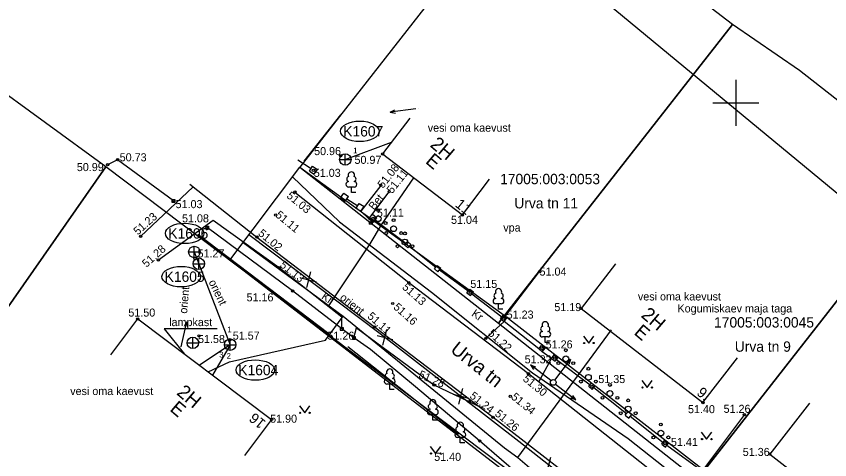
# Model space of a CAD drawing. Extents: x 640535 to 641271, y 6455287 to 6455891.
# Drawn here: x 640987.3 to 641058.2, y 6455818.9 to 6455857.5 of the extents above; entities that cross this region are included whole.
import ezdxf

# ---------------------------------------------------------------- set-up
doc = ezdxf.new("R2010")
doc.units = 0
for name, color, linetype in [('ABIJOONIS', 7, 'Continuous'), ('AED', 7, 'Continuous'), ('HALJASTUS', 7, 'Continuous'), ('HOONE', 7, 'Continuous'), ('KAEVU_NR', 7, 'Continuous'), ('KKAEV', 7, 'Continuous'), ('KORGUS', 7, 'Continuous'), ('KTRASS', 7, 'Continuous'), ('MOOTPIIR', 7, 'Continuous'), ('MPKAABEL', 7, 'Continuous'), ('MPOHULIIN', 7, 'Continuous'), ('PIIR', 7, 'Continuous'), ('POST', 7, 'Continuous'), ('PUU', 7, 'Continuous'), ('SITRASS', 7, 'Continuous'), ('TEE', 7, 'Continuous'), ('TORU_NR', 7, 'Continuous'), ('VKAEV', 7, 'Continuous'), ('VORK', 7, 'Continuous'), ('VORMISTUS', 7, 'Continuous')]:
    doc.layers.add(name, color=color, linetype=linetype)

msp = doc.modelspace()

# ---------------------------------------------------------------- linework, layer by layer
at = {"layer": 'ABIJOONIS'}
msp.add_lwpolyline([(641004.832, 6455830.323), (641000.227, 6455830.323), (641001.987, 6455828.13)], dxfattribs=at)
at = {"layer": 'AED'}
for p, q in [((641012.401, 6455844.901), (641015.601, 6455848.959)), ((640996.163, 6455845.035), (640995.301, 6455844.599)), ((641001.024, 6455841.467), (640996.163, 6455845.035)), ((641011.858, 6455845.018), (641013.01, 6455844.264)), ((641012.873, 6455844.057), (641013.149, 6455844.474)), ((641013.149, 6455844.474), (641013.566, 6455844.198)), ((641012.873, 6455844.057), (641013.29, 6455843.781)), ((641013.29, 6455843.781), (641013.566, 6455844.198)), ((641000.899, 6455841.592), (641000.899, 6455841.342)), ((641000.899, 6455841.592), (641001.149, 6455841.592)), ((641001.149, 6455841.592), (641001.149, 6455841.342)), ((641015.576, 6455841.72), (641015.858, 6455842.133)), ((641015.576, 6455841.72), (641015.99, 6455841.438)), ((641015.858, 6455842.133), (641016.271, 6455841.851)), ((641015.99, 6455841.438), (641016.271, 6455841.851)), ((641016.133, 6455841.649), (641017.076, 6455841.032)), ((641000.899, 6455841.342), (641001.149, 6455841.342)), ((641016.939, 6455840.826), (641017.216, 6455841.242)), ((641017.216, 6455841.242), (641017.632, 6455840.965)), ((641017.355, 6455840.549), (641017.632, 6455840.965)), ((641016.939, 6455840.826), (641017.355, 6455840.549)), ((641018.056, 6455839.888), (641018.352, 6455840.292)), ((641018.352, 6455840.292), (641018.755, 6455839.996)), ((641018.056, 6455839.888), (641018.46, 6455839.593)), ((641018.46, 6455839.593), (641018.755, 6455839.996)), ((641018.605, 6455839.791), (641021.267, 6455837.765)), ((641003.839, 6455839.257), (641003.839, 6455839.007)), ((641003.839, 6455839.257), (641004.089, 6455839.257)), ((641003.839, 6455839.007), (641004.089, 6455839.007)), ((641011.411, 6455833.623), (641003.964, 6455839.132)), ((641004.089, 6455839.257), (641004.089, 6455839.007)), ((641021.145, 6455837.618), (641021.401, 6455837.925)), ((641021.145, 6455837.618), (641021.452, 6455837.362)), ((641021.401, 6455837.925), (641021.708, 6455837.669)), ((641021.452, 6455837.362), (641021.708, 6455837.669)), ((641021.583, 6455837.518), (641023.88, 6455835.685)), ((641023.755, 6455835.533), (641024.008, 6455835.842)), ((641023.755, 6455835.533), (641024.064, 6455835.279)), ((641024.008, 6455835.842), (641024.318, 6455835.588)), ((641024.064, 6455835.279), (641024.318, 6455835.588)), ((641024.199, 6455835.443), (641026.71, 6455833.621)), ((641029.927, 6455831.397), (641032.916, 6455835.297)), ((641015.681, 6455830.325), (641011.411, 6455833.623)), ((641026.591, 6455833.467), (641026.835, 6455833.784)), ((641026.591, 6455833.467), (641026.909, 6455833.223)), ((641026.835, 6455833.784), (641027.152, 6455833.541)), ((641026.909, 6455833.223), (641027.152, 6455833.541)), ((641027.03, 6455833.382), (641029.641, 6455831.365)), ((641029.52, 6455831.202), (641029.759, 6455831.523)), ((641029.52, 6455831.202), (641029.84, 6455830.963)), ((641029.759, 6455831.523), (641030.079, 6455831.283)), ((641029.84, 6455830.963), (641030.079, 6455831.283)), ((641015.556, 6455830.45), (641015.556, 6455830.2)), ((641015.556, 6455830.45), (641015.806, 6455830.45)), ((641015.806, 6455830.45), (641015.806, 6455830.2)), ((641015.556, 6455830.2), (641015.806, 6455830.2)), ((641016.612, 6455829.664), (641016.612, 6455829.414)), ((641016.612, 6455829.664), (641016.862, 6455829.664)), ((641016.862, 6455829.664), (641016.862, 6455829.414)), ((641016.612, 6455829.414), (641016.862, 6455829.414)), ((641018.182, 6455828.532), (641016.737, 6455829.539)), ((641032.841, 6455828.571), (641033.09, 6455828.884)), ((641033.09, 6455828.884), (641033.403, 6455828.635)), ((641022.105, 6455825.284), (641018.182, 6455828.532)), ((641032.841, 6455828.571), (641033.154, 6455828.322)), ((641033.154, 6455828.322), (641033.403, 6455828.635)), ((641033.948, 6455827.742), (641034.195, 6455828.056)), ((641033.948, 6455827.742), (641034.262, 6455827.495)), ((641034.195, 6455828.056), (641034.509, 6455827.809)), ((641034.262, 6455827.495), (641034.509, 6455827.809)), ((641034.388, 6455827.655), (641037.316, 6455825.447)), ((641037.195, 6455825.298), (641037.447, 6455825.608)), ((641037.195, 6455825.298), (641037.505, 6455825.045)), ((641037.447, 6455825.608), (641037.757, 6455825.356)), ((641037.505, 6455825.045), (641037.757, 6455825.356)), ((641027.691, 6455820.571), (641022.105, 6455825.284)), ((641037.634, 6455825.203), (641040.499, 6455822.96)), ((641040.375, 6455822.811), (641040.63, 6455823.119)), ((641040.375, 6455822.811), (641040.683, 6455822.555)), ((641040.63, 6455823.119), (641040.938, 6455822.863)), ((641040.683, 6455822.555), (641040.938, 6455822.863)), ((641040.814, 6455822.713), (641043.684, 6455820.439)), ((641050.753, 6455822.86), (641047.201, 6455818.097)), ((641033.057, 6455815.948), (641027.691, 6455820.571)), ((641043.56, 6455820.281), (641043.807, 6455820.596)), ((641043.807, 6455820.596), (641044.122, 6455820.348)), ((641043.875, 6455820.034), (641044.122, 6455820.348)), ((641043.56, 6455820.281), (641043.875, 6455820.034)), ((641044.002, 6455820.197), (641046.992, 6455818.007))]:
    msp.add_line(p, q, dxfattribs=at)
at = {"layer": 'HALJASTUS'}
for p, q in [((641003.144, 6455838.572), (641014.566, 6455829.921)), ((641036.734, 6455829.694), (641037.197, 6455829.088)), ((641037.197, 6455829.088), (641037.643, 6455829.694)), ((641016.223, 6455828.781), (641025.869, 6455821.165)), ((641041.82, 6455825.822), (641042.283, 6455825.215)), ((641042.283, 6455825.215), (641042.729, 6455825.822)), ((641011.999, 6455823.621), (641012.463, 6455823.014)), ((641012.463, 6455823.014), (641012.908, 6455823.621)), ((641047.002, 6455821.333), (641047.466, 6455820.726)), ((641047.466, 6455820.726), (641047.911, 6455821.333)), ((641023.397, 6455820.077), (641023.86, 6455819.471)), ((641023.86, 6455819.471), (641024.306, 6455820.077))]:
    msp.add_line(p, q, dxfattribs=at)
for centre in [(641036.796, 6455829.088), (641037.625, 6455829.088), (641041.882, 6455825.215), (641042.711, 6455825.215), (641012.062, 6455823.014), (641012.89, 6455823.014), (641047.065, 6455820.726), (641047.893, 6455820.726), (641023.459, 6455819.471), (641024.288, 6455819.471)]:
    msp.add_circle(centre, 0.055, dxfattribs=at)
at = {"layer": 'HOONE'}
for points in [[(641021.623, 6455848.666), (641019.241, 6455845.547), (641026.195, 6455840.235), (641028.566, 6455843.341)], [(641039.519, 6455835.971), (641036.531, 6455832.103), (641047.143, 6455823.907), (641050.158, 6455827.811)], [(640995.589, 6455828.069), (640997.918, 6455831.178), (641009.58, 6455822.444), (641007.216, 6455819.288)], [(641056.412, 6455823.839), (641052.967, 6455819.414), (641062.143, 6455812.27), (641065.665, 6455816.794)]]:
    msp.add_lwpolyline(points, dxfattribs=at)
at = {"layer": 'KAEVU_NR'}
for centre in [(641017.259, 6455847.512), (641002.004, 6455838.626), (641001.706, 6455834.861), (641008.164, 6455826.732)]:
    msp.add_ellipse(centre, major_axis=(1.678, -0.009), ratio=0.531431, dxfattribs=at)
at = {"layer": 'KKAEV'}
for p, q in [((641015.997, 6455844.554), (641015.997, 6455845.554)), ((641015.497, 6455845.054), (641016.497, 6455845.054)), ((641002.847, 6455836.512), (641002.847, 6455837.512)), ((641002.347, 6455837.012), (641003.347, 6455837.012)), ((641002.744, 6455835.987), (641003.744, 6455835.987)), ((641003.244, 6455835.487), (641003.244, 6455836.487)), ((641002.72, 6455828.595), (641002.72, 6455829.595)), ((641002.22, 6455829.095), (641003.22, 6455829.095)), ((641005.476, 6455828.943), (641006.476, 6455828.943)), ((641005.976, 6455828.443), (641005.976, 6455829.443))]:
    msp.add_line(p, q, dxfattribs=at)
for centre in [(641015.997, 6455845.054), (641002.847, 6455837.012), (641003.244, 6455835.987), (641002.72, 6455829.095), (641005.976, 6455828.943)]:
    msp.add_circle(centre, 0.5, dxfattribs=at)
at = {"layer": 'KORGUS'}
for centre in [(640996.163, 6455845.035), (641015.596, 6455845.39), (641019.241, 6455845.547), (640995.301, 6455844.599), (641013.219, 6455844.128), (641011.605, 6455842.23), (641019.092, 6455842.809), (641019.817, 6455842.26), (641001.024, 6455841.467), (641009.936, 6455840.226), (641026.195, 6455840.235), (641018.406, 6455839.942), (641003.964, 6455839.132), (640998.17, 6455838.361), (641008.304, 6455838.303), (640999.727, 6455836.324), (641002.906, 6455836.432), (641010.246, 6455835.649), (641032.916, 6455835.297), (641021.531, 6455834.351), (641011.411, 6455833.623), (641026.872, 6455833.504), (641020.124, 6455832.526), (641036.531, 6455832.103), (640997.918, 6455831.178), (641029.8, 6455831.243), (641018.543, 6455830.493), (641003.265, 6455829.712), (641016.737, 6455829.539), (641028.237, 6455829.484), (641005.969, 6455829.374), (641033.122, 6455828.603), (641034.228, 6455827.776), (641031.937, 6455826.422), (641023.715, 6455825.435), (641037.476, 6455825.327), (641026.762, 6455823.994), (641030.366, 6455824.437), (641047.143, 6455823.907), (641009.58, 6455822.444), (641028.862, 6455822.626), (641050.753, 6455822.86), (641027.691, 6455820.571), (641043.841, 6455820.315), (641052.967, 6455819.414)]:
    msp.add_circle(centre, 0.1, dxfattribs=at)
at = {"layer": 'KTRASS'}
for p, q in [((641015.997, 6455845.054), (641020.02, 6455846.568)), ((641002.847, 6455837.012), (641003.244, 6455835.987)), ((641005.976, 6455828.943), (641004.433, 6455826.299))]:
    msp.add_line(p, q, dxfattribs=at)
msp.add_lwpolyline([(641003.244, 6455835.987), (641005.976, 6455828.943), (641003.301, 6455827.146)], dxfattribs=at)
at = {"layer": 'MOOTPIIR'}
msp.add_lwpolyline([(640883.197, 6455640.102), (640959.064, 6455695.966), (640908.64, 6455735.05), (640894.56, 6455746.37), (640890.874, 6455748.344), (640902.45, 6455758.84), (640933.859, 6455733.693), (640953.44, 6455718.021), (640970.998, 6455703.463), (640986.989, 6455723.336), (641017.264, 6455760.189), (641032.07, 6455775.799), (641051.147, 6455798.516), (641051.858, 6455801.496), (641032.967, 6455815.517), (641005.929, 6455836.294), (641012.04, 6455844.39), (641029.954, 6455831.417), (641064.672, 6455804.495), (641082.142, 6455790.946), (641104.559, 6455773.627), (641137.854, 6455747.73), (641156.319, 6455733.669)], dxfattribs=at)
at = {"layer": 'MPKAABEL'}
msp.add_lwpolyline([(641011.401, 6455843.543), (641015.49, 6455839.63), (641023.51, 6455833.5), (641032.31, 6455826.5), (641040.64, 6455820.79), (641048.96, 6455814.2), (641057.58, 6455807.93), (641074.37, 6455794.42), (641082.76, 6455787.76), (641091.37, 6455781.35), (641099.71, 6455775.58), (641107.94, 6455768.95), (641115.79, 6455762.78), (641123.56, 6455757.11), (641127.97, 6455754.42), (641128.82, 6455754.51), (641130.86, 6455755.72), (641135.99, 6455761.83)], dxfattribs=at)
at = {"layer": 'MPOHULIIN'}
for p, q in [((641022.128, 6455849.471), (641019.896, 6455849.19)), ((641019.896, 6455849.19), (641020.325, 6455849.394)), ((641022.376, 6455849.503), (641022.376, 6455849.503)), ((641019.896, 6455849.19), (641020.362, 6455849.097)), ((641001.712, 6455828.742), (641002.202, 6455830.938)), ((641002.202, 6455830.938), (641001.957, 6455830.531)), ((641002.202, 6455830.938), (641002.249, 6455830.465)), ((641001.658, 6455828.498), (641001.658, 6455828.498)), ((641034.256, 6455825.861), (641035.607, 6455827.66)), ((641035.607, 6455827.66), (641035.216, 6455827.39)), ((641035.607, 6455827.66), (641035.454, 6455827.21)), ((641032.122, 6455827.183), (641032.389, 6455826.789)), ((641032.122, 6455827.183), (641032.571, 6455827.026)), ((641033.907, 6455825.813), (641032.122, 6455827.183)), ((641034.105, 6455825.661), (641034.105, 6455825.661)), ((641034.105, 6455825.661), (641034.105, 6455825.661)), ((641034.105, 6455825.661), (641034.105, 6455825.661)), ((641034.303, 6455825.508), (641036.083, 6455824.132)), ((641036.083, 6455824.132), (641035.635, 6455824.291)), ((641036.083, 6455824.132), (641035.818, 6455824.527))]:
    msp.add_line(p, q, dxfattribs=at)
at = {"layer": 'PIIR'}
for points in [[(641012.04, 6455844.39), (641029.34, 6455830.8), (641049.71, 6455856.81), (641032.25, 6455870.2)], [(641029.34, 6455830.8), (641046.64, 6455817.21), (641067.32, 6455843.61), (641055.55, 6455852.8), (641049.71, 6455856.81)], [(640958.77, 6455821.15), (640970.1, 6455811.99), (640974.67, 6455815.16), (640995.15, 6455844.43), (640984.6, 6455852.08), (640982.37, 6455849.18), (640977.64, 6455842.72), (640975.1, 6455839.27)], [(640970.1, 6455811.99), (640946.14, 6455792.14), (640941.6, 6455788.51), (640964.64, 6455771.22), (640983.74, 6455793.33), (641000.63, 6455777.96), (641032.96, 6455815.89), (640995.15, 6455844.43), (640974.67, 6455815.16)], [(641067.32, 6455843.61), (641046.64, 6455817.22), (641064.46, 6455804.29), (641084.65, 6455830.08)]]:
    msp.add_lwpolyline(points, close=True, dxfattribs=at)
at = {"layer": 'POST'}
msp.add_circle((641034.106, 6455825.661), 0.25, dxfattribs=at)
at = {"layer": 'PUU'}
for p, q in [((641016.767, 6455842.66), (641016.287, 6455842.66)), ((641016.527, 6455842.185), (641016.527, 6455842.66)), ((641016.907, 6455842.185), (641016.527, 6455842.185)), ((641029.581, 6455832.497), (641029.101, 6455832.497)), ((641029.341, 6455832.022), (641029.341, 6455832.497)), ((641029.721, 6455832.022), (641029.341, 6455832.022)), ((641033.65, 6455829.617), (641033.17, 6455829.617)), ((641033.41, 6455829.142), (641033.41, 6455829.617)), ((641033.79, 6455829.142), (641033.41, 6455829.142)), ((641020.106, 6455825.509), (641019.626, 6455825.509)), ((641019.866, 6455825.034), (641019.866, 6455825.509)), ((641020.246, 6455825.034), (641019.866, 6455825.034)), ((641023.859, 6455822.849), (641023.379, 6455822.849)), ((641023.619, 6455822.374), (641023.619, 6455822.849)), ((641023.999, 6455822.374), (641023.619, 6455822.374)), ((641026.253, 6455820.87), (641025.773, 6455820.87)), ((641026.013, 6455820.395), (641026.013, 6455820.87)), ((641026.393, 6455820.395), (641026.013, 6455820.395))]:
    msp.add_line(p, q, dxfattribs=at)
for centre, radius in [((641018.86, 6455840.65), 0.125), ((641018.21, 6455839.525), 0.125), ((641018.86, 6455839.9), 0.25), ((641019.51, 6455839.525), 0.125), ((641020.207, 6455839.78), 0.125), ((641019.557, 6455838.655), 0.125), ((641020.207, 6455839.03), 0.25), ((641020.857, 6455838.655), 0.125), ((641021.193, 6455838.629), 0.125), ((641021.193, 6455837.879), 0.25), ((641020.543, 6455837.504), 0.125), ((641021.843, 6455837.504), 0.125), ((641035.204, 6455828.457), 0.125), ((641034.554, 6455827.332), 0.125), ((641035.204, 6455827.707), 0.25), ((641035.854, 6455827.332), 0.125), ((641037.165, 6455826.849), 0.125), ((641037.165, 6455826.099), 0.25), ((641036.515, 6455825.724), 0.125), ((641037.815, 6455825.724), 0.125), ((641039.043, 6455825.441), 0.125), ((641039.043, 6455824.691), 0.25), ((641038.393, 6455824.316), 0.125), ((641039.693, 6455824.316), 0.125), ((641040.635, 6455824.094), 0.125), ((641040.635, 6455823.344), 0.25), ((641039.985, 6455822.969), 0.125), ((641041.285, 6455822.969), 0.125), ((641043.48, 6455821.997), 0.125), ((641043.48, 6455821.247), 0.25), ((641042.83, 6455820.872), 0.125), ((641044.13, 6455820.872), 0.125)]:
    msp.add_circle(centre, radius, dxfattribs=at)
for centre, radius, start, end in [((641016.527, 6455843.705), 0.277, 332.5799, 207.4201), ((641016.29, 6455842.898), 0.238, 90.0016, 269.3953), ((641016.357, 6455843.358), 0.233, 109.02174, 253.14154), ((641016.697, 6455843.358), 0.233, 286.85082, 70.98591), ((641016.765, 6455842.898), 0.238, 270.6047, 89.9984), ((641029.341, 6455833.542), 0.277, 332.5799, 207.4201), ((641029.171, 6455833.194), 0.233, 109.02174, 253.14154), ((641029.511, 6455833.194), 0.233, 286.85082, 70.98591), ((641029.103, 6455832.734), 0.238, 90.0016, 269.3953), ((641029.578, 6455832.734), 0.238, 270.6047, 89.9984), ((641033.239, 6455830.314), 0.233, 109.02174, 253.14154), ((641033.41, 6455830.662), 0.277, 332.5799, 207.4201), ((641033.58, 6455830.314), 0.233, 286.85082, 70.98591), ((641033.172, 6455829.854), 0.238, 90.0016, 269.3953), ((641033.647, 6455829.854), 0.238, 270.6047, 89.9984), ((641019.866, 6455826.554), 0.277, 332.5799, 207.4201), ((641019.696, 6455826.206), 0.233, 109.02174, 253.14154), ((641020.036, 6455826.206), 0.233, 286.85082, 70.98591), ((641019.628, 6455825.746), 0.238, 90.0016, 269.3953), ((641020.103, 6455825.746), 0.238, 270.6047, 89.9984), ((641023.619, 6455823.894), 0.277, 332.5799, 207.4201), ((641023.381, 6455823.086), 0.238, 90.0016, 269.3953), ((641023.449, 6455823.547), 0.233, 109.02174, 253.14154), ((641023.789, 6455823.547), 0.233, 286.85082, 70.98591), ((641023.856, 6455823.086), 0.238, 270.6047, 89.9984), ((641025.843, 6455821.567), 0.233, 109.02174, 253.14154), ((641026.013, 6455821.915), 0.277, 332.5799, 207.4201), ((641026.183, 6455821.567), 0.233, 286.85082, 70.98591), ((641025.776, 6455821.107), 0.238, 90.0016, 269.3953), ((641026.251, 6455821.107), 0.238, 270.6047, 89.9984)]:
    msp.add_arc(centre, radius, start, end, dxfattribs=at)
at = {"layer": 'SITRASS'}
for p, q in [((641007.088, 6455837.829), (641015.821, 6455831.415)), ((641012.633, 6455833.921), (641012.984, 6455835.277)), ((641012.131, 6455834.774), (641013.486, 6455834.424)), ((641019.278, 6455828.901), (641019.628, 6455830.256)), ((641018.776, 6455829.754), (641020.131, 6455829.403)), ((641031.024, 6455819.126), (641039.168, 6455830.223)), ((641025.38, 6455824.629), (641026.735, 6455824.279)), ((641025.883, 6455823.776), (641026.233, 6455825.132)), ((641033.542, 6455817.81), (641033.892, 6455819.165))]:
    msp.add_line(p, q, dxfattribs=at)
for points in [[(641014.558, 6455832.319), (641018.17, 6455837.726), (641019.149, 6455839.368), (641021.975, 6455843.469)], [(641007.609, 6455838.52), (641019.021, 6455829.914), (641031.103, 6455820.538), (641044.447, 6455810.068), (641067.192, 6455792.268), (641080.352, 6455782.05), (641092.395, 6455772.67), (641113.698, 6455756.109), (641136.058, 6455738.679), (641144.132, 6455732.357), (641159.305, 6455721.144), (641161.018, 6455720.071), (641161.277, 6455720.083), (641162.196, 6455720.319), (641164.362, 6455721.088), (641166.038, 6455721.814), (641171.924, 6455723.851), (641177.658, 6455725.582)], [(641004.062, 6455826.591), (641005.905, 6455827.463), (641014.261, 6455829.334), (641015.821, 6455831.415)], [(641015.821, 6455831.415), (641029.867, 6455819.967), (641031.024, 6455819.126), (641037.317, 6455813.729), (641043.894, 6455808.945), (641048.148, 6455805.956)]]:
    msp.add_lwpolyline(points, dxfattribs=at)
at = {"layer": 'TEE'}
for p, q in [((641002.749, 6455842.674), (640998.17, 6455838.361)), ((641002.449, 6455842.91), (641008.304, 6455838.303)), ((641019.092, 6455842.809), (641017.355, 6455840.549)), ((641018.056, 6455839.888), (641019.817, 6455842.26)), ((641017.355, 6455840.549), (641018.056, 6455839.888)), ((640999.727, 6455836.324), (641004.491, 6455839.785)), ((641004.491, 6455839.785), (641010.246, 6455835.649)), ((641010.246, 6455835.649), (641015.694, 6455831.372)), ((641015.681, 6455830.325), (641015.694, 6455831.372)), ((641029.84, 6455830.963), (641028.089, 6455829.354)), ((641032.841, 6455828.571), (641029.84, 6455830.963)), ((641016.737, 6455829.539), (641015.681, 6455830.325)), ((641016.737, 6455829.539), (641016.963, 6455830.418)), ((641016.963, 6455830.418), (641023.715, 6455825.435)), ((641023.715, 6455825.435), (641027.863, 6455823.473)), ((641028.862, 6455822.626), (641039.235, 6455814.642))]:
    msp.add_line(p, q, dxfattribs=at)
for points in [[(641011.605, 6455842.23), (641021.531, 6455834.351), (641031.937, 6455826.422)], [(641008.304, 6455838.303), (641018.543, 6455830.493), (641028.862, 6455822.626)], [(641032.837, 6455825.713), (641033.948, 6455827.742), (641033.154, 6455828.322)], [(641031.937, 6455826.422), (641042.194, 6455818.346), (641052.356, 6455810.077)]]:
    msp.add_lwpolyline(points, dxfattribs=at)
at = {"layer": 'VORK'}
for p, q in [((641050, 6455852), (641050, 6455848)), ((641048, 6455850), (641052, 6455850))]:
    msp.add_line(p, q, dxfattribs=at)
at = {"layer": 'VORMISTUS'}
msp.add_lwpolyline([(641000.261, 6455890.515), (641262.591, 6455673.908), (641135.25, 6455519.686), (640872.92, 6455736.294)], close=True, dxfattribs=at)

# ---------------------------------------------------------------- texts
at = {"layer": 'HALJASTUS'}
msp.add_text('vpa', height=0.7, dxfattribs=at).set_placement((641029.758, 6455838.787))
at = {"layer": 'HOONE'}
for s, height, rotation, p in [('2H', 1.2, 319.56284, (641023.305, 6455846.241)), ('E', 1.2, 319.56284, (641022.905, 6455844.806)), ('11', 0.9, 320.99344, (641025.495, 6455841.027)), ('2H', 1.2, 319.56284, (641041.681, 6455831.405)), ('E', 1.2, 319.56284, (641041.065, 6455829.905)), ('2H', 1.2, 319.56284, (641001.24, 6455824.659)), ('9.', 0.9, 320.99344, (641046.532, 6455824.63)), ('E', 1.2, 319.56284, (641000.646, 6455823.245)), ('16', 0.9, 140.99344, (641009.136, 6455822.236))]:
    msp.add_text(s, height=height, rotation=rotation, dxfattribs=at).set_placement(p)
at = {"layer": 'KAEVU_NR'}
for s, p in [('K1607', (641015.819, 6455847.062)), ('K1606', (641000.586, 6455838.176)), ('K1605', (641000.266, 6455834.411)), ('K1604', (641006.679, 6455826.282))]:
    msp.add_text(s, height=0.9, dxfattribs=at).set_placement(p)
at = {"layer": 'KKAEV'}
for s, p in [('Kogumiskaev maja taga', (641044.927, 6455831.748)), ('lampkast', (641000.659, 6455830.558))]:
    msp.add_text(s, height=0.7, dxfattribs=at).set_placement(p)
at = {"layer": 'KORGUS'}
for s, p in [(' 50.96', (641013.02, 6455845.441)), (' 50.73', (640996.089, 6455844.902)), (' 50.97', (641016.538, 6455844.681)), (' 50.99', (640992.356, 6455844.051)), (' 51.03', (641012.992, 6455843.548)), (' 51.03', (641000.958, 6455840.826)), (' 51.08', (641001.517, 6455839.589)), (' 51.11', (641018.49, 6455840.081)), (' 51.04', (641024.945, 6455839.457)), (' 51.27', (641002.869, 6455836.537)), (' 51.04', (641032.653, 6455834.956)), (' 51.15', (641026.626, 6455833.882)), (' 51.16', (641007.138, 6455832.714)), (' 51.19', (641033.942, 6455831.863)), (' 51.50', (640996.843, 6455831.388)), (' 51.23', (641029.791, 6455831.213)), (' 51.58', (641002.912, 6455829.087)), (' 51.57', (641005.936, 6455829.382)), (' 51.26', (641014.181, 6455829.375)), (' 51.26', (641033.189, 6455828.618)), (' 51.32', (641031.358, 6455827.317)), (' 51.35', (641037.772, 6455825.599)), (' 51.40', (641045.582, 6455822.981)), (' 51.26', (641048.684, 6455823.008)), (' 51.90', (641009.191, 6455822.151)), (' 51.41', (641044.096, 6455820.123)), (' 51.36', (641050.35, 6455819.256)), (' 51.40', (641023.477, 6455818.831))]:
    msp.add_text(s, height=0.7, dxfattribs=at).set_placement(p)
for s, rotation, p in [(' 51.08', 51.5049, (641019.116, 6455842.29)), (' 51.11', 51.5049, (641019.915, 6455841.834)), (' 51.03', 320.38697, (641010.629, 6455841.969)), (' 51.23', 41.59313, (640997.732, 6455838.263)), (' 51.11', 320.38697, (641009.657, 6455840.296)), (' 51.02', 320.38697, (641008.148, 6455838.69)), (' 51.28', 41.59313, (640998.481, 6455835.448)), (' 51.13', 321.65408, (641010.038, 6455835.928)), (' 51.13', 318.3404, (641020.702, 6455834.032)), (' 51.16', 318.3404, (641019.933, 6455832.301)), (' 51.11', 318.3404, (641017.673, 6455831.504)), (' 51.22', 317.27541, (641028.189, 6455830.033)), (' 51.28', 336.78901, (641022.075, 6455826.203)), (' 51.30', 320.6424, (641031.199, 6455826.03)), (' 51.24', 321.74952, (641026.563, 6455824.525)), (' 51.34', 320.6424, (641030.185, 6455824.451)), (' 51.26', 320.6424, (641028.764, 6455822.99))]:
    msp.add_text(s, height=0.7, rotation=rotation, dxfattribs=at).set_placement(p)
at = {"layer": 'KTRASS'}
for rotation, p in [(295.77541, (641004.075, 6455834.401)), (84.8677, (641002.215, 6455831.62))]:
    msp.add_text('orient', height=0.7, rotation=rotation, dxfattribs=at).set_placement(p)
at = {"layer": 'PIIR'}
for s, p in [('17005:003:0053', (641029.482, 6455842.911)), ('Urva tn 11', (641030.717, 6455840.805)), ('17005:003:0045', (641048.113, 6455830.434)), ('Urva tn 9', (641049.917, 6455828.328))]:
    msp.add_text(s, height=0.9, dxfattribs=at).set_placement(p)
at = {"layer": 'SITRASS'}
msp.add_text('orient', height=0.7, rotation=321.68642, dxfattribs=at).set_placement((641015.462, 6455832.924))
at = {"layer": 'TEE'}
for s, height, rotation, p in [('Bet', 0.7, 51.04584, (641018.5, 6455840.601)), ('Kr', 0.7, 325.31089, (641013.86, 6455832.989)), ('Kr', 0.7, 325.31089, (641026.929, 6455831.496)), ('Urva tn', 1.2, 321.41937, (641025.072, 6455828.369))]:
    msp.add_text(s, height=height, rotation=rotation, dxfattribs=at).set_placement(p)
at = {"layer": 'TORU_NR'}
for s, p in [('1', (641016.688, 6455845.598)), ('1', (641005.728, 6455830.024)), ('3', (641005.014, 6455827.828)), ('2', (641005.665, 6455827.716))]:
    msp.add_text(s, height=0.5, dxfattribs=at).set_placement(p)
at = {"layer": 'VKAEV'}
for p in [(641023.179, 6455847.478), (641041.479, 6455832.79), (640992.042, 6455824.556)]:
    msp.add_text('vesi oma kaevust', height=0.7, dxfattribs=at).set_placement(p)

doc.saveas('drawing.dxf')
